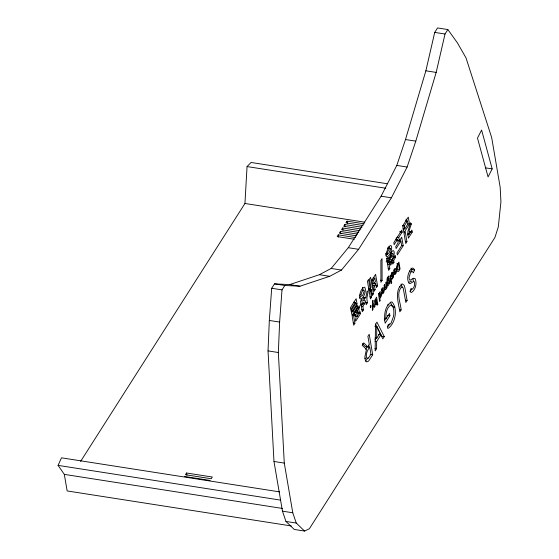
<?xml version="1.0" encoding="UTF-8"?>
<svg xmlns="http://www.w3.org/2000/svg" width="559" height="559" viewBox="0 0 559 559"><rect width="100%" height="100%" fill="white"/><g stroke="black" fill="none" stroke-linecap="round" stroke-linejoin="round"><path stroke-width="0.84" d="M364.258 297.835L364.363 299.743M380.903 334.869L382.824 338.887L384.271 336.623L376.948 322.138L375.48 324.451L375.166 350.919L376.605 348.655L376.647 341.549L380.903 334.869L378.324 334.471M374.949 338.132L376.661 338.405L376.794 326.484L375.075 326.211M391.663 253.409L391.677 252.675A6.659 2.55 -81.1 0 0 391.607 252.018M268.041 350.898L269.319 320.454L271.695 288.276L274.504 283.867L289.646 284.608L299.952 286.215L329.684 276.307L341.465 270.067L358.592 249.314L391.412 197.802L407.113 167.029L415.798 141.148L436.174 72.411L445.02 34.015L447.864 29.557L457.458 42.938L466.031 57.919L491.675 137.57L500.172 187.251L500.927 201.813L498.3 226.94L494.918 237.505L309.351 528.765L304.55 531.05L294.244 529.443L285.956 521.449L282.47 511.164L273.973 461.482L268.041 350.898L278.347 352.512L284.279 463.097L292.776 512.778L296.263 523.056L304.55 531.05M278.347 352.512L279.626 322.061L282.002 289.883L284.81 285.474L299.952 286.215M362.784 290.596L362.833 289.681A7.281 2.795 -81.1 0 0 362.428 287.326M389.071 248.482L389.12 247.651A5.863 2.25 -81.1 0 0 388.938 246.226M80.608 461.413L244.947 203.476L247.05 166.568L251.061 162.473L387.268 183.743M391.118 275.79L391.09 274.721M393.11 273.072C393.298 269.85 390.182 275.147 391.44 276.663C392.998 275.65 393.836 276.216 392.006 278.012L391.901 279.276L393.375 277.397L393.683 275.217L393.277 274.35L391.915 275.28L392.027 274.12L393.11 273.072L391.391 272.806M365.726 297.835L367.116 291.022L368.122 291.686L366.837 298.233L367.396 302.803L366.194 304.697L365.369 300.749L362.966 300.435L363.336 297.723L365.726 297.835L364.007 297.563M289.646 284.608L319.378 274.7L331.159 268.46L348.285 247.707L381.105 196.188L396.806 165.422L405.492 139.54L425.867 70.804L434.713 32.408L437.557 27.95L447.864 29.557M409.209 234.263L411.892 230.049L412.242 232.083L408.37 238.162L407.797 231.831L410.572 222.741L411.333 223.977L409.209 230.392L409.209 234.263L407.49 233.997M411.165 271.737L411.941 269.578L411.061 268.131M414.512 269.976L413.485 272.862L412.144 271.367L410.558 272.471L409.076 277.271L409.167 278.829L409.985 280.248L413.513 278.284L415.016 278.438C417.147 282.889 415.756 289.632 411.634 292.448L410.732 292.238L410.054 291.316L411.061 288.479L412.025 289.296C414.373 287.885 415.078 284.3 414.331 281.785L413.891 281.436L410.222 283.511L409.139 283.483C406.218 278.997 408.063 272.436 411.375 268.565L412.563 268.068L413.639 268.537L414.512 269.976L411.941 269.578M291.288 525.942L67.15 490.942L64.32 474.381L58.073 465.381L61.483 457.821L279.591 491.878M390.888 256.658L390.049 258.265M492.179 168.888L488.07 176.93L477.491 138.094L481.599 130.051L492.179 168.888L485.31 167.812M389.651 323.815L387.911 326.463M411.787 289.108L410.103 291.512M353.721 314.067L355.44 314.333L354.476 316.017L354.085 314.291L359.255 305.724L359.577 307.625L358.738 308.938L359.423 312.956L357.711 312.684M355.531 316.108L357.243 316.373L356.572 312.439L357.599 310.762L355.88 310.49M186.545 473.005L185.455 474.717L211.218 478.742L212.315 477.023L186.545 473.005L186.923 475.213M355.447 237.54L338.272 234.857L337.182 236.569L354.357 239.252M357.634 234.109L340.459 231.433L339.362 233.145L356.544 235.828M359.814 230.685L342.639 228.002L341.549 229.714L358.724 232.397M362.001 227.261L344.819 224.578L343.729 226.29L360.911 228.973M364.182 223.831L347.006 221.147L345.916 222.866L363.091 225.543M353.602 302.181L355.314 302.447L350.724 309.665L350.395 307.764L356.139 298.744L356.998 303.768L352.666 310.566L352.883 311.859L351.164 311.594M403.032 228.715L404.751 228.98L404.241 225.997L407.448 220.966L405.729 220.7M403.193 229.518L404.115 228.065M395.849 239.077L397.568 239.343L394.151 244.702L393.809 242.662L401.816 230.091L402.166 232.132L398.749 237.484L399.336 240.929L396.764 240.524M404.751 228.98L407.958 223.949L407.448 220.966M352.883 311.859L357.264 304.983L357.585 306.87L352.058 315.542L351.206 310.559L355.545 303.761L355.314 302.447M372.392 283.469L374.104 283.734L373.503 280.178L374.803 278.13L373.091 277.865M409.474 224.103L403.919 232.823L402.725 225.843L408.28 217.123L409.474 224.103L407.756 223.838M399.336 240.929L401.725 237.177L403.193 245.757L397.344 254.932L396.995 252.899L401.662 245.583L400.887 241.076L398.315 240.67M386.451 258.579L388.163 258.852L389.239 257.168L389.588 259.201L388.512 260.885L388.743 262.213L386.164 261.815M368.451 288.521L370.163 288.786L370.938 287.578L369.485 279.095L370.617 277.327L373.433 293.796L372.301 295.564L371.288 289.653L368.716 289.248M400.887 241.076L396.114 248.566L395.765 246.533L398.155 242.788L397.568 239.343M374.104 283.734L375.41 281.687L374.803 278.13M360.66 305.319L361.428 304.11M388.743 262.213L389.812 260.536L390.161 262.569L389.092 264.246L389.819 268.53L388.645 270.374L386.737 259.229L387.918 257.385L388.163 258.852M370.163 288.786L368.57 279.451L367.445 281.226L370.463 298.904L371.595 297.136L370.519 290.862L371.288 289.653M362.505 304.292L364.042 301.874L364.391 303.907L362.847 306.325L363.462 309.903L362.274 311.761L360.485 301.28L361.673 299.421L362.505 304.292L360.786 304.026M375.76 283.699L376.424 287.599L377.556 285.831L375.592 274.343L372.028 279.933L373.992 291.421L375.117 289.653L374.453 285.754L375.76 283.699L373.181 283.301M407.511 235.053L408.377 233.704M357.243 316.373L358.277 314.752L357.599 310.762M359.423 312.956L360.206 311.726L360.534 313.634L355.671 321.257L355.349 319.357L356.097 318.176L355.44 314.333M392.488 262.171L390.545 265.225L390.196 263.205L395.234 255.302L395.583 257.315L393.676 260.312L393.997 262.213L392.816 264.072L392.488 262.171L390.769 261.898M382.09 280.443L380.924 282.274L380.889 260.431L382.042 258.621L382.09 280.443L380.372 280.178M354.895 323.347L353.714 325.205L352.198 316.345L353.379 314.486L354.895 323.347L353.176 323.074M406.931 241.67L405.75 243.528L404.052 233.62L405.24 231.761L406.931 241.67L405.212 241.404M398.476 264.072C396.457 265.092 397.135 273.044 399.294 268.872L398.476 264.072L396.757 263.799M374.879 306.451L374.216 307.485L372.972 304.536L373.021 309.365L372.392 310.357L372.469 300.826L373.091 300.351L373.049 302.594L374.879 306.451L373.16 306.185M377.807 304.327L377.213 305.256L376.794 302.789L375.725 305.067L375.166 304.962L374.803 303.886L374.747 300.351L376.577 297.136L377.807 304.327L376.088 304.054M365.495 349.319L367.165 346.692L369.744 347.09L370.973 354.301L368.039 358.564L366.732 358.116C365.313 354.224 367.438 350.158 369.744 347.09M384.326 320.104L385.619 318.071M367.878 346.894L369.324 344.63L367.906 336.336L369.206 334.296L372.706 354.776L368.605 361.072L366.711 361.946L365.313 360.213L364.88 356.796L366.473 349.277L362.19 345.301L363.734 342.884L367.878 346.894L365.306 346.489L362.344 343.624M385.962 318.965L389.511 313.389L389.916 315.772L385.179 323.207C383.774 316.066 384.627 306.283 391.146 301.986L392.152 302.07C397.931 309.015 395.527 322.906 388.372 328.273L387.457 328.119L388.044 324.877L389.511 324.772L391.153 322.983L393.473 316.499A9.671 3.703 -81.1 0 0 393.809 310.853L393.25 307.597A9.671 3.703 -81.1 0 0 391.538 305.165L390.783 305.102C386.332 307.827 385.675 314.165 385.962 318.965L384.243 318.7M374.921 339.816L376.2 337.811M376.661 338.405L380.029 333.122L376.794 326.484M367.976 357.753L365.383 361.254M401.103 309.882L399.846 311.859C398.672 303.509 393.962 290.31 402.305 283.881L404.171 285.286L404.961 288.053L407.092 300.49L405.834 302.461L403.158 287.99L402.403 287.06L401.474 287.179C395.8 293.503 400.712 302.761 401.103 309.882L399.385 309.616M360.597 296.536L359.479 298.003M386.059 255.309L386.835 254.275M409.118 282.246L411.319 281.03L411.752 281.38M387.443 305.018L388.959 304.767M390.182 248.315L388.582 249.831L387.24 252.927A1.265 0.482 -81.1 0 0 387.471 254.24L389.071 252.724L390.413 249.621A1.265 0.482 -81.1 0 0 390.182 248.315L387.611 247.91A1.265 0.482 -81.1 0 1 387.862 248.531M364.741 358.27L365.46 358.165M434.713 32.408L445.02 34.015M425.867 70.804L436.174 72.411M405.492 139.54L415.798 141.148M396.806 165.422L407.113 167.029M247.05 166.568L385.843 188.236M381.105 196.188L391.412 197.802M409.614 223.712L411.333 223.977M402.522 225.731L404.241 225.997M244.947 203.476L364.775 222.189M409.663 231.678L412.242 232.083M399.587 231.726L402.166 232.132M397.03 237.219L398.749 237.484M401.474 245.485L403.193 245.757M348.285 247.707L358.592 249.314M385.752 253.975L387.471 254.24M393.864 257.049L395.583 257.315M387.01 258.803L389.588 259.201M391.957 260.04L393.676 260.312M386.793 260.613L388.512 260.885M393.997 262.213L391.419 261.808L391.202 260.543M387.583 262.164L390.161 262.569M387.373 263.981L389.092 264.246M388.1 268.257L389.819 268.53M391.307 275.615L393.026 275.88M331.159 268.46L341.465 270.067M371.784 279.912L373.503 280.178M319.378 274.7L329.684 276.307M375.837 285.558L377.556 285.831M372.734 285.481L374.453 285.754M373.398 289.38L375.117 289.653M368.8 290.596L370.519 290.862M371.714 293.524L373.433 293.796M405.373 300.225L407.092 300.49M369.876 296.871L371.595 297.136M274.504 283.867L284.81 285.474M365.677 302.538L367.396 302.803M394.885 307.101L392.306 306.702L390.489 302.23M271.695 288.276L282.002 289.883M362.672 303.642L364.391 303.907M355.279 303.495L356.998 303.768M361.135 306.059L362.847 306.325M355.866 306.598L357.585 306.87M357.858 307.359L359.577 307.625M357.019 308.673L358.738 308.938M361.743 309.63L363.462 309.903M387.345 315.367L389.916 315.772M350.947 310.301L352.666 310.566M354.853 312.174L356.572 312.439M360.534 313.634L357.956 313.229L357.739 311.964M375.019 326.302L376.738 326.568M384.271 336.623L381.692 336.225L375.529 324.024M269.319 320.454L279.626 322.061M374.928 341.283L376.647 341.549M374.886 348.383L376.605 348.655M370.128 354.371L372.706 354.776M273.973 461.482L284.279 463.097M184.365 476.429L210.128 480.454M58.073 465.381L280.485 500.109M64.32 474.381L282.421 508.438M282.47 511.164L292.776 512.778M285.956 521.449L296.263 523.056M399.378 286.585L400.23 286.998M409.572 270.961L410.292 271.388M401.062 284.049L402.389 287.654M412.954 278.85L413.422 281.303M406.1 219.051L406.498 221.378M399.587 239.35L399.881 241.062M396.324 237.945L396.617 239.664M370.009 288.451L370.289 290.1M368.528 344.987L368.961 347.544M347.006 221.147L347.384 223.355M344.819 224.578L345.196 226.786M342.639 228.002L343.016 230.21M356.3 309.344L356.572 310.944M340.459 231.433L340.836 233.641M354.133 312.823L354.399 314.403M338.272 234.857L338.649 237.065M389.882 256.909L389.875 257.643A6.659 2.55 -81.1 0 0 390.189 259.46L391.314 260.082L392.628 258.67L393.767 256.225L394.249 253.08A6.659 2.55 -81.1 0 0 393.941 251.257L393.173 250.544L391.971 251.382L390.664 253.66L389.882 256.909M396.631 267.153C396.303 270.535 397.924 274.357 400.069 268.963L398.895 262.108L397.351 264.596L396.631 267.153M389.909 281.317L389.889 281.848A2.355 0.901 -81.1 0 1 389.574 283.329L387.883 286.033C387.464 282.987 385.598 278.417 388.624 275.978C389.413 277.215 386.604 278.668 387.694 280.583C387.869 277.075 390.552 278.305 389.909 281.317M375.215 300.938C375.837 309.365 377.821 295.564 375.215 300.938M380.749 295.047C378.799 302.265 379.233 287.647 380.749 295.047M381.385 294.712C381.86 297.206 378.681 298.143 380.281 300.442L379.687 301.371L378.457 294.188L379.016 293.307L379.121 293.929C379.33 290.31 382.035 291.637 381.385 294.712M389.281 281.659C387.366 288.807 387.771 274.539 389.281 281.659M359.682 295.236L359.64 296.151A7.281 2.795 -81.1 0 0 360.038 298.499L360.667 299.114C363.916 297.779 365.111 293.356 365.404 290.079A7.281 2.795 -81.1 0 0 365.006 287.731L364.384 287.123C361.338 288.255 360.269 292.294 359.682 295.236M386.003 253.667L385.962 254.499A5.863 2.25 -81.1 0 0 386.304 256.518L386.884 257.028C389.986 255.519 391.363 251.361 391.691 248.056A5.863 2.25 -81.1 0 0 391.349 246.037L390.769 245.527L389.916 245.855L388.246 247.875L386.003 253.667M384.096 290.421C384.627 292.539 381.566 296.221 381.566 292.084L383.16 288.877L382.44 289.101L381.727 290.764L381.336 290.282C381.643 286.837 384.718 286.669 384.096 290.421M396.366 271.164C396.89 273.281 393.836 276.964 393.829 272.827L395.43 269.62L394.71 269.843L393.997 271.506L393.606 271.024C393.913 267.579 396.988 267.419 396.366 271.164M383.523 290.939C381.965 296.298 382.216 288.8 383.523 290.939M395.786 271.681C394.235 277.04 394.486 269.543 395.786 271.681M360.939 294.509L360.89 294.963A2.522 0.964 -81.1 0 0 361.079 296.095L361.666 296.207L362.84 294.977L364.154 291.267A2.522 0.964 -81.1 0 0 363.965 290.142L363.378 290.023L362.204 291.253L360.939 294.509M386.269 286.655L385.451 288.311L384.641 284.482L384.047 285.411L384.732 289.282L385.514 289.772A3.047 1.167 -81.1 0 0 386.269 288.521L386.521 287.417L386.618 288.018L387.177 287.144L386.283 281.904L385.689 282.833L386.269 286.655M391.181 255.449L391.069 256.141A1.915 0.734 -81.1 0 0 391.279 257.371L392.306 256.784L393.061 254.583A1.915 0.734 -81.1 0 0 392.844 253.346L392.25 253.388L391.181 255.449M370.841 305.584L370.247 306.521L370.456 307.757L371.05 306.821L370.841 305.584M390.475 275.328L389.882 276.258L390.776 281.498L391.37 280.569L390.475 275.328M391.517 281.317L390.895 282.288L391.111 283.581L391.733 282.609L391.517 281.317"/></g></svg>
